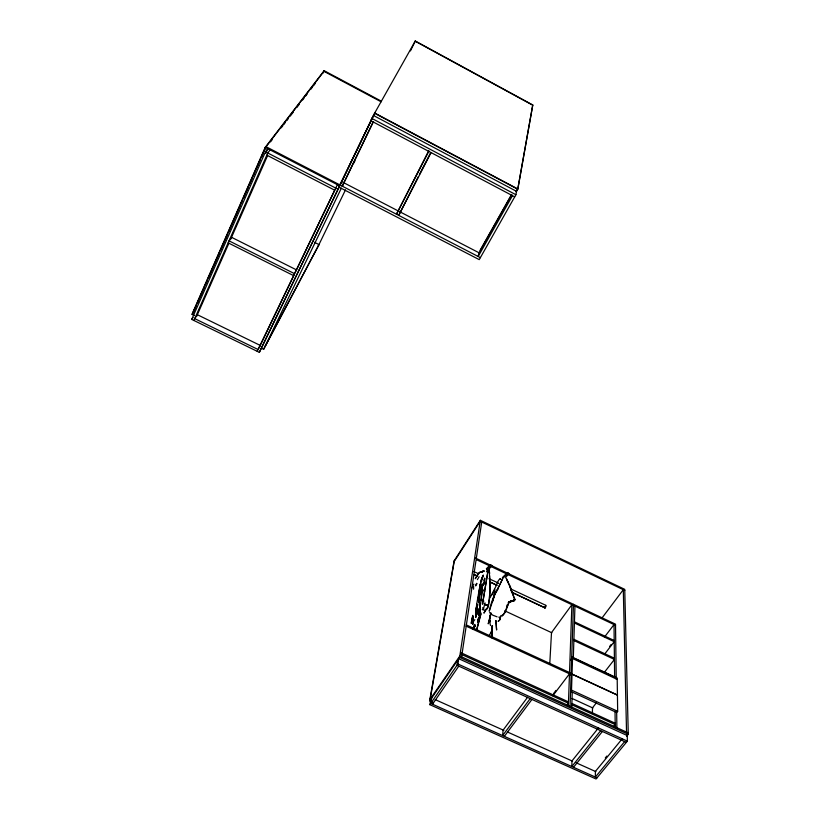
<?xml version="1.0" encoding="UTF-8"?>
<svg xmlns="http://www.w3.org/2000/svg" width="820" height="820" viewBox="0 0 820 820"><rect width="100%" height="100%" fill="white"/><g stroke="black" fill="none" stroke-linecap="round" stroke-linejoin="round"><path stroke-width="1.23" d="M505.54 577.434L508.923 573.836A3.967 0.943 -65.3 0 0 507.99 573.692A3.905 0.922 -65.3 0 1 508.943 573.908M592.419 712.918L592.481 707.814L596.437 702.791M473.601 589.211L473.642 586.536M492.041 630.354L492.123 637.775M514.591 599.164L514.202 600.404L514.591 599.164L509.937 586.853M488.607 569.459L491.918 565.81M571.509 690.112L572.575 657.281L617.183 677.986L617.665 711.299L616.691 712.498L570.566 691.342L571.509 690.112L617.665 711.299M571.755 707.516L572.237 692.264M573.313 658.009L574.953 606.134M491.764 632.732L491.6 637.673L491.979 631.882M514.294 600.496L514.734 599.184L514.294 600.496L514.734 599.184L511.342 590.349L511.762 592.511L510.409 586.618L507.354 580.96L508.246 581.903M570.043 707.014L573.467 604.319M480.212 584.342L476.768 603.797L475.805 616.25L476.902 605.949L476.543 607.343L476.42 608.081L477.834 604.627L475.682 609.803L475.805 616.25L476.676 603.848M568.342 706.235L569.48 673.814L552.875 695.698M569.521 672.533L571.899 604.699L551.501 632.62L549.8 663.175M483.216 583.532L484.107 583.399C480.264 589.334 477.506 598.969 480.294 605.734L479.208 609.731L478.931 616.138L479.249 609.403M482.344 587.95L481.155 600.65M482.426 588.032L480.571 604.155M545.474 607.353C544.531 609.383 545.403 603.879 544.972 607.907M510.942 589.037L545.761 605.293L545.484 607.394M545.71 606.81L545.802 605.365M476.851 607.63L475.764 617.532L476.953 606.718L475.754 610.346L476.266 608.973L475.682 609.803M482.293 588.801L482.15 590.974L482.334 587.878L482.232 590.953L482.375 588.801M475.805 616.25L476.256 609.988M489.683 596.857L490.155 586.167L489.202 570.617M492.297 625.855L491.897 630.652L488.986 636.033M507.436 604.76L505.991 609.762M492.492 625.783L492.072 630.621L490.924 632.835M507.457 604.483L507.293 606.236L508.871 602.536L511.67 600.64L508.185 602.577L514.622 600.199M478.542 600.722L478.798 598.497M484.312 580.621L484.579 578.397L484.159 583.491L483.195 584.967L484.159 583.491L484.651 578.202L484.364 580.591M479.792 590.39L480.069 588.155M482.447 604.289L487.869 571.314L487.613 573.405M479.761 589.785L480.161 586.894M482.601 603.643L487.449 574.43M479.669 589.908L480.1 586.833M479.915 607.23L480.346 604.217L479.751 607.938L480.274 613.278L480.346 604.217M461.609 656.841L481.729 522.043M429.875 704.687L457.888 663.995L458.698 658.696L627.249 735.55L627.382 741.126L596.058 779L429.875 704.687L430.818 699.306M480.335 520.31L454.116 560.89L429.608 701.059L459.61 657.373L480.335 520.31L624.748 589.354L628.274 734.31L626.654 736.268M488.3 605.755L489.96 592.327L489.581 575.681M492.83 600.824L494.901 590.995M457.785 660.028L456.976 665.327L626.357 742.366M476.533 607.815L476.82 605.929L476.287 609.229M493.004 600.752L495.054 591.046M488.515 605.345L489.437 599.481M432.888 702.063L432.519 704.216L458.78 666.147M429.946 700.567L454.403 560.429M431.679 698.035L430.746 703.427L597.032 777.821M478.501 594.233L481.289 579.76L483.267 575.261M532.764 104.97L517.727 189.215L374.576 113.262L415.279 41L532.764 104.97L517.861 188.979L516.477 191.429M372.413 117.752L338.844 187.052L479.239 259.632L515.923 194.719L516.528 191.337L373.5 115.507L370.773 120.683L514.714 196.851M503.459 577.7L507.775 573.293A3.967 0.933 -65.3 0 0 506.842 573.149L505.786 574.184M489.817 618.116L490.688 613.606M486.547 569.736L490.76 565.257A3.977 0.881 -65.1 0 0 489.888 565.144L488.843 566.189L490.011 566.753M482.16 579.145L483.185 575.23L482.314 577.403M481.596 581.462L482.56 576.788L482.078 578.418M490.872 613.668L489.673 619.407L490.903 613.155M481.36 579.801L480.028 585.49M478.439 596.837L477.937 599.02L478.501 596.775M490.903 612.97L488.228 623.835L490.032 617.757M476.727 630.016L480.93 614.098M500.805 616.138L499.954 619.694L498.14 621.406L499.534 620.186L500.682 615.984M483.41 609.26L485.009 602.803M490.503 625.516L489.755 622.288L490.227 620.381M476.697 629.391L481.063 613.011M478.552 610.838L479.095 608.778L478.501 610.592M479.208 609.731L479.003 610.459L479.515 608.635M489.755 622.288L490.278 620.617M500.682 578.961A2.409 2.316 -88.2 0 0 500.251 578.817L499.882 578.899A5.135 1.189 -65.3 0 0 497.361 582.6L497.115 583.338A7.175 1.65 -65.4 0 1 495.147 587.848L489.97 597.944M480.294 585.941L480.981 583.912L480.243 585.808M481.801 586.976L482.211 588.616L481.873 586.853L482.57 585.029M477.824 612.438L477.199 613.995L479.884 608.819L477.107 613.985L478.039 611.73M474.852 624.543L472.955 628.96L475.508 625.516L473.714 627.894M381.454 101.229L324.146 70.684L265.219 147.374L191.962 314.327L194.473 315.556M192.198 314.449L265.475 147.508L324.351 70.797M193.387 312.276L196.462 305.286M197.487 302.949L204.651 286.631M205.676 284.304L207.214 280.799M208.239 278.472L219.493 252.816M220.518 250.489L227.683 234.161M228.708 231.834L239.973 206.189M240.998 203.852L242.535 200.357M243.56 198.02L248.163 187.534M249.188 185.197L252.263 178.207M253.288 175.869L254.815 172.374M255.84 170.037L260.452 159.551M261.477 157.214L263.005 153.719M264.03 151.382L266.08 146.718L340.136 185.033L374.996 112.524M339.09 187.022L259.335 352.354L191.726 319.421L265.454 151.792L267.802 148.707L265.741 153.371M193.909 320.487L267.791 152.991L270.118 149.906M196.534 316.561L228.944 243.14M230.492 239.645L267.545 155.728M472.945 628.479L474.759 624.409M323.09 73.021L324.146 70.684M502.783 578.582L495.054 593.926L489.243 611.187C490.924 603.622 493.332 595.904 497.75 589.477L496.93 590.779L502.68 578.602M257.203 351.319L337.379 184.695M259.95 346.071L294.236 274.608M296.45 269.995L335.165 189.307M259.335 352.354L340.115 185.023M340.197 184.715L374.699 113.016L517.861 188.979M261.375 348.192L263.64 349.299L341.356 188.19M342.381 186.191L373.53 121.514M410.451 50.912L415.279 41M318.201 246.174L345.507 189.85M428.829 150.531L396.47 214.215L428.778 151.372M418.251 176.72L398.725 215.373L431.084 152.602M419.42 174.445L430.541 152.879M478.788 610.941L479.884 608.819M475.415 585.593L476.656 583.317M475.795 585.859L476.953 583.666M265.065 346.45L318.98 244.585L314.49 242.31M263.64 349.299L318.59 245.436M492 594.807L494.901 589.344M485.378 610.439L483.933 613.124L486.157 609.475M343.949 182.819L342.155 186.109L372.997 122.17L370.65 120.929M471.582 588.35L473.878 584.127M489.991 567.235L490.811 566.374L489.755 567.061M353.717 163.139L354.896 160.966M341.684 181.64L339.869 184.93L480.376 257.623M338.844 187.052L340.659 183.762M480.11 250.305L511.28 194.924M511.854 194.483L479.023 252.785L478.183 256.486L512.469 195.662M516.005 191.675L517.256 189.461M478.511 612.653L479.618 610.716M477.373 579.678L479.105 576.685M478.716 612.396L479.833 610.572M454.229 561.444L480.192 521.305L624.778 590.41M486.424 571.847L489.858 566.712M505.233 611.556L502.199 616.097L501.768 615.441C505.171 615.605 507.18 606.072 508.994 602.587L511.823 600.701L508.779 602.464L514.745 600.332M191.726 319.421L193.048 317.463M192.669 313.271L194.104 311.169M430.182 699.193L459.815 656.02L628.233 732.885L626.623 734.843M473.027 622.062L474.821 619.664M527.547 697.297L503.142 730.077L502.609 735.571L530.191 698.63M504.341 736.35L531.965 699.429M601.736 618.331L623.303 589.703L626.531 732.106M571.079 659.27L572.575 657.281M571.038 660.51L572.534 658.521L617.204 679.38M553.695 693.412L555.95 690.43M571.099 675.424L572.032 674.06L617.429 695.011M604.719 636.771L614.016 624.573L614.631 677.187M270.518 141.86L272.086 139.8M281.281 127.797L282.818 125.788M283.679 124.66L285.227 122.641M286.774 120.622L288.322 118.603M290.28 116.05L293.355 112.032M296.819 107.502L299.146 104.478M302.601 99.968L304.138 97.959M305.675 95.95L307.213 93.941M310.739 89.339L312.287 87.32M313.373 85.895L315.372 83.281M609.639 646.447L611.166 644.469M605.078 653.53L614.221 641.681L574.42 622.995M566.897 705.251L568.455 703.242L461.065 654.196M604.34 672.38L614.426 659.434L573.867 640.512M598.303 728.129L571.981 760.929L571.817 766.536L600.681 730.681M573.518 767.294L602.413 731.471M613.585 726.561L615.184 724.583L571.837 704.79M605.283 757.957L606.861 756.04M622.093 738.953L595.392 771.425L595.351 777.063L624.645 741.577M485.747 609.475L487.726 607.302L487.767 605.549L485.45 604.483M484.087 583.245L481.576 587.11L478.542 602.146L478.542 601.409L480.202 605.755M486.352 568.783L488.863 566.21M502.383 577.587L505.796 574.195L506.329 574.461M485.717 609.926L487.408 608.696L488.218 606.421L487.777 604.965L485.706 605.406M513.75 600.342L514.724 599.666M484.107 571.181A2.419 2.327 -87.9 0 0 483.482 570.915L483.113 571.007A5.145 1.117 -65.2 0 0 482.303 571.878M513.617 600.271L514.581 599.625M500.067 578.92L500.138 578.889A7.154 1.66 -65.2 0 0 500.641 579.074M483.236 570.925L483.359 570.986A7.175 1.568 -65.1 0 0 483.503 571.14M513.156 600.506L509.015 601.767M506.504 573.457L507.119 573.672M509.066 601.88L514.376 600.793L513.505 600.014M484.005 603.93L484.743 603.756M498.765 617.163L500.087 617.214M482.242 609.547L484.159 610.141M497.084 616.824L492.697 615.154L489.54 612.632M435.174 699.603L503.89 730.405M507.385 731.973L572.606 761.206M576.101 762.774L595.904 771.651M457.888 663.995L627.382 741.126M461.301 652.894L568.496 701.879M571.878 703.427L615.174 723.209M459.61 657.373L628.274 734.31M572.042 698.455L592.891 707.998M466.057 626.101L571.12 674.573M466.242 624.871L571.171 673.292M572.032 674.204L617.429 695.155M571.704 657.261L587.684 664.682M589.97 665.737L616.23 677.925M573.908 639.323L614.416 658.234M480.417 599.481L483.882 601.091M504.618 610.756L551.86 632.784M473.847 571.612L478.531 573.703M488.915 578.694L498.232 582.958M474.073 574.523L477.506 576.132L474.032 574.605M496.961 585.265L490.093 582.046L496.92 585.357M511.844 592.255L545.034 607.835M511.803 592.347L544.992 607.928M574.451 621.857L614.211 640.522M475.446 558.041L615.512 624.163L616.24 679.175M476.44 559.65L615.523 625.281M228.155 242.853L293.529 275.582M265.454 151.792L337.83 189.174M266.828 155.164L334.519 190.107M342.811 182.235L478.941 252.744M265.219 147.374L339.664 185.873M371.86 118.428L515.923 194.719M323.941 71.34L381.126 101.803M415.176 41.215L532.651 105.165M497.227 582.969L497.371 583.051A2.398 0.553 21.9 0 0 498.191 583.44M483.81 609.444L482.519 607.774M508.933 574.051L508.779 573.897A2.193 1.158 16.7 0 0 507.949 573.508L507.703 573.323A3.905 0.922 -65.2 0 0 506.791 573.18M491.928 566.015L491.774 565.872A2.193 1.168 17.2 0 0 490.934 565.472L490.688 565.287A3.915 0.861 -65.1 0 0 489.827 565.175M483.308 589.908L484.2 590.779M483.503 590.441L484.661 591.732M506.196 578.356L510.522 588.043M506.319 578.336L507.734 581.37M488.033 570.31L488.392 572.257M487.972 570.177L488.32 572.257M489.253 570.484L489.694 573.436M489.058 569.387L489.273 572.339L489.099 570.433M495.823 620.648L496.612 629.986L495.977 620.576M616.66 710.745L616.896 728.426M615.031 711.247L615.226 727.658M492.236 631.871L492.256 636.556M491.457 565.441A3.915 0.871 -65.2 0 1 491.938 565.872M484.251 570.935A7.175 1.568 -65.1 0 1 483.954 571.109M482.355 571.858A5.207 1.138 -65.2 0 1 483.175 570.976M492.266 625.752L491.897 630.652L492.266 625.752M473.273 617.019L472.802 624.512L473.345 617.019M477.845 620.012L477.64 622.247L478.726 617.542L477.845 620.012M471.705 619.981L471.264 623.436L472.843 615.359L471.705 619.981M506.77 574.851L507.846 574.482L506.77 574.851M482.795 584.209L481.586 587.13L482.795 584.209M260.258 345.425L258.064 349.505L194.729 318.631L197.343 314.706L260.258 345.425M296.502 269.893L294.462 273.624L229.036 240.844L231.527 237.298L296.502 269.893M476.922 575.712L475.251 578.725L479.382 572.544L483.257 571.458L479.454 572.35L476.922 575.712M478.285 612.981L477.107 608.788L478.285 612.981"/></g></svg>
